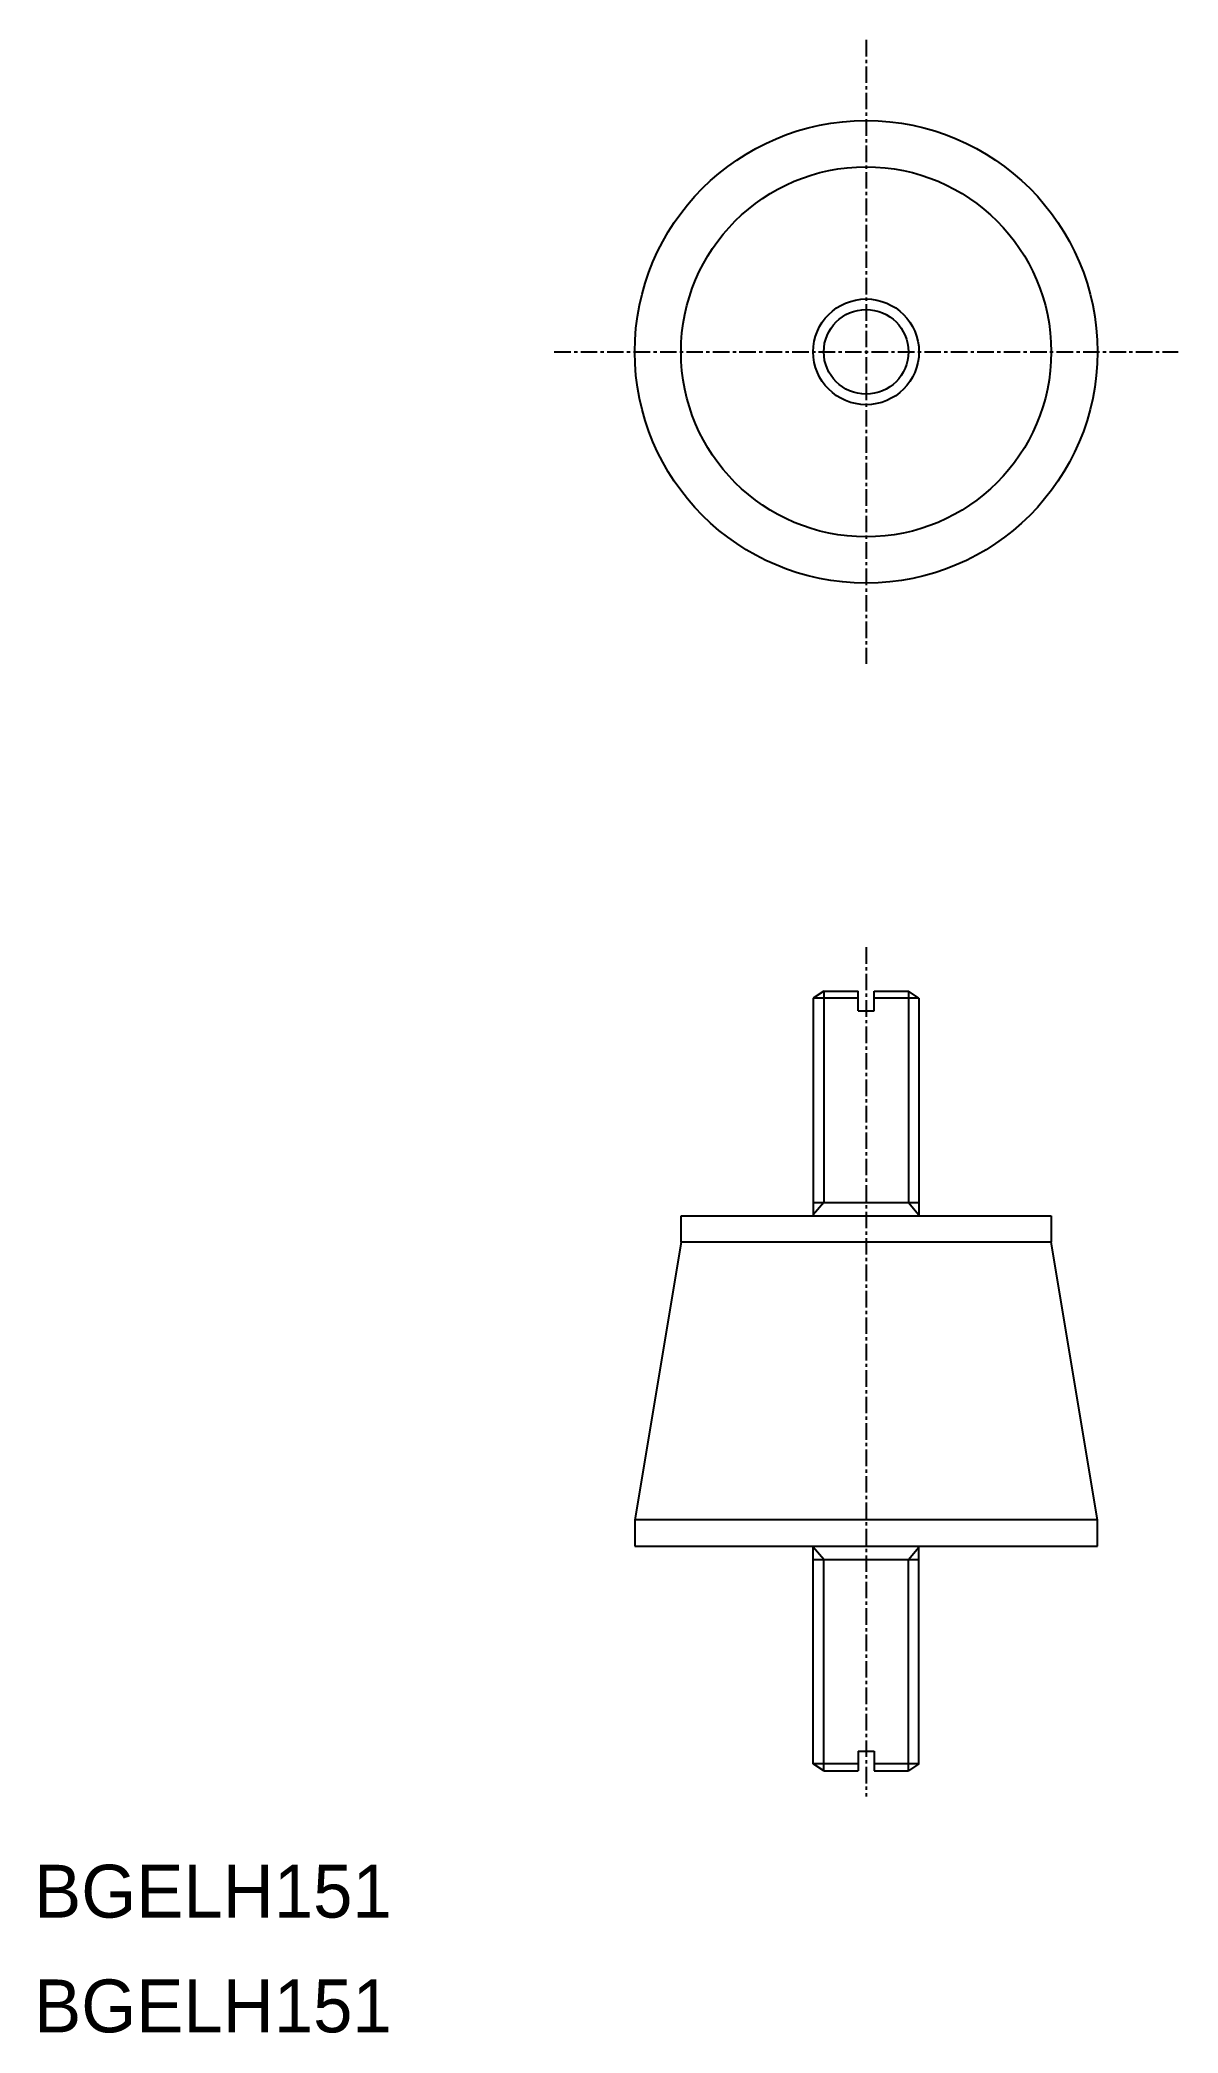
# Model space of a CAD drawing. Extents: x 10 to 97, y 16 to 167.
import ezdxf

# ---------------------------------------------------------------- set-up
doc = ezdxf.new("R2010")
doc.units = 0
doc.linetypes.add('CENTER', pattern=[2, 1.25, -0.25, 0.25, -0.25])
doc.layers.get('0').update_dxf_attribs({"linetype": 'CONTINUOUS'})
doc.layers.add('CENTER', color=1, linetype='CENTER')

msp = doc.modelspace()

# ---------------------------------------------------------------- linework, layer by layer
at = {"color": 7, "linetype": 'CONTINUOUS'}
for p, q in [((69.74, 95.1), (68.94, 94.56)), ((69.74, 95.1), (72.34, 95.1)), ((72.34, 93.6), (72.34, 95.1)), ((73.54, 95.1), (76.14, 95.1)), ((73.54, 93.6), (73.54, 95.1)), ((76.94, 94.56), (76.14, 95.1)), ((68.94, 94.56), (68.94, 78.1)), ((72.34, 94.56), (68.94, 94.56)), ((72.34, 93.6), (73.54, 93.6)), ((76.94, 94.56), (73.54, 94.56)), ((76.94, 94.56), (76.94, 78.1)), ((68.94, 79.1), (76.94, 79.1)), ((58.94, 78.1), (86.94, 78.1)), ((58.94, 76.1), (58.94, 78.1)), ((86.94, 78.1), (86.94, 76.1)), ((58.94, 76.1), (55.44, 55.1)), ((86.94, 76.1), (58.94, 76.1)), ((90.44, 55.1), (86.94, 76.1)), ((90.44, 55.1), (55.44, 55.1)), ((55.44, 55.1), (55.44, 53.1)), ((90.44, 53.1), (90.44, 55.1)), ((55.44, 53.1), (90.44, 53.1)), ((68.94, 36.64), (68.94, 53.1)), ((76.94, 36.64), (76.94, 53.1)), ((68.94, 52.1), (76.94, 52.1)), ((72.34, 36.64), (68.94, 36.64)), ((69.74, 36.1), (68.94, 36.64)), ((72.34, 37.6), (73.54, 37.6)), ((72.34, 37.6), (72.34, 36.1)), ((73.54, 37.6), (73.54, 36.1)), ((76.94, 36.64), (73.54, 36.64)), ((76.94, 36.64), (76.14, 36.1)), ((69.74, 36.1), (72.34, 36.1)), ((73.54, 36.1), (76.14, 36.1))]:
    msp.add_line(p, q, dxfattribs=at)
at = {"color": 3, "linetype": 'CONTINUOUS'}
for p, q in [((69.74, 95.1), (69.74, 79.1)), ((76.14, 95.1), (76.14, 79.1)), ((69.74, 79.1), (68.94, 78.16)), ((76.14, 79.1), (76.94, 78.16)), ((69.74, 52.1), (68.94, 53.04)), ((76.14, 52.1), (76.94, 53.04)), ((69.74, 36.1), (69.74, 52.1)), ((76.14, 36.1), (76.14, 52.1))]:
    msp.add_line(p, q, dxfattribs=at)
at = {"color": 7, "linetype": 'CONTINUOUS'}
for radius in [17.5, 14, 4]:
    msp.add_circle((72.94, 143.46), radius, dxfattribs=at)
at = {"color": 3, "linetype": 'CONTINUOUS'}
msp.add_circle((72.94, 143.46), 3.2, dxfattribs=at)
at = {"layer": 'CENTER', "color": 1, "linetype": 'CENTER'}
for p, q in [((72.94, 167.06), (72.94, 119.86)), ((49.35, 143.46), (96.54, 143.46)), ((72.94, 98.41), (72.94, 34.17))]:
    msp.add_line(p, q, dxfattribs=at)

# ---------------------------------------------------------------- texts
at = {"color": 7, "linetype": 'CONTINUOUS'}
for p in [(10, 25), (10, 16.32)]:
    msp.add_text('BGELH151', height=4, dxfattribs=at).set_placement(p)

doc.saveas('drawing.dxf')
